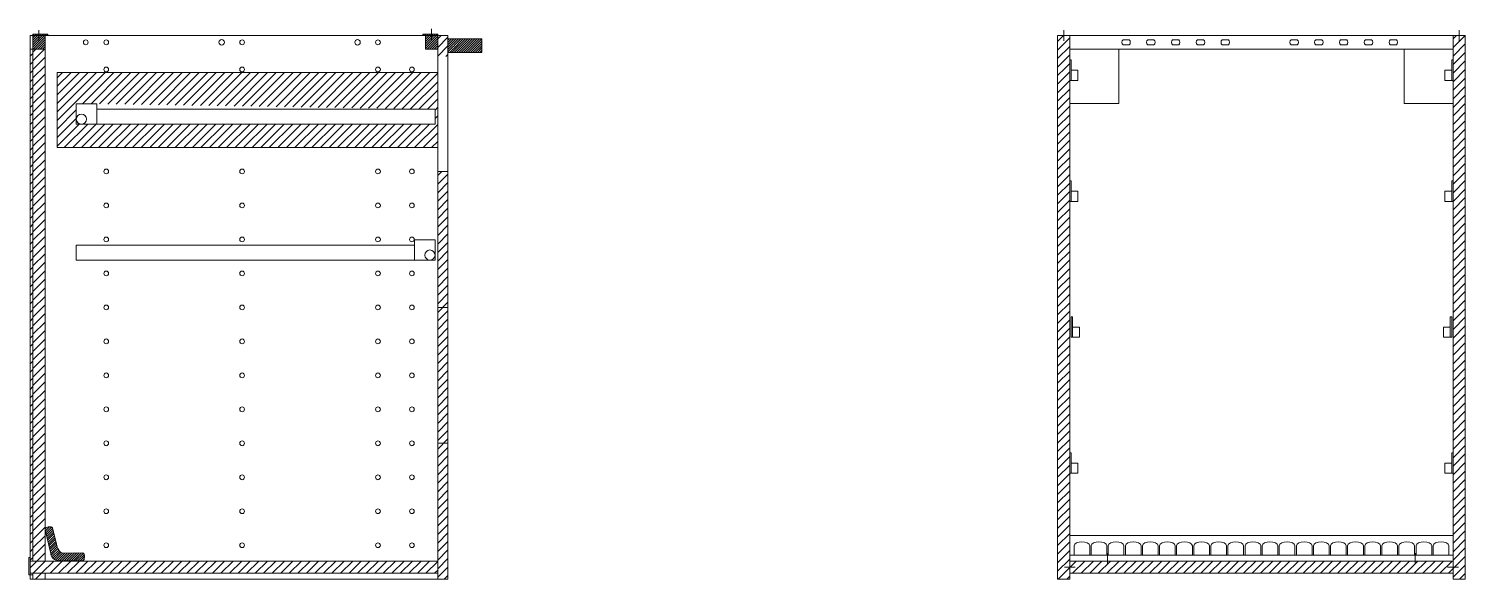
# Model space of a CAD drawing. Header units: millimetres. Extents: x -1388 to 1498, y 198 to 1684.
# Drawn here: x -1348.8 to -1137.3, y 298.3 to 379.3 of the extents above.
import ezdxf

# ---------------------------------------------------------------- set-up
doc = ezdxf.new("R2010")
doc.units = ezdxf.units.MM
doc.header["$MEASUREMENT"] = 0
for name, color, linetype, lineweight in [('A-FURN', 8, 'Continuous', 18), ('frontale cassetto', 9, 'Continuous', 18), ('maniglie', 5, 'Continuous', 18), ('meccanismi', 4, 'Continuous', 18), ('viti', 2, 'Continuous', 18)]:
    doc.layers.add(name, color=color, linetype=linetype, lineweight=lineweight)
pattern_1 = [(45, (-2714.0727, -1856.1386), (-0.62861793, 0.62861793), [])]
pattern_2 = [(225, (555.8058, -2526.6356), (0.62861793, -0.62861793), [])]
pattern_3 = [(225, (555.8058, -2526.63563), (0.170624866, -0.170624866), [])]
pattern_4 = [(225, (-3022.27, -1856.1386), (0.62861793, -0.62861793), [])]

# ---------------------------------------------------------------- blocks, each defined once
blk = doc.blocks.new('buchi')
at = {"layer": 'meccanismi'}
for p, q in [((2908.12, 1714.86), (2908.12, 1715.76)), ((2908.82, 1715.76), (2908.82, 1714.86))]:
    blk.add_line(p, q, dxfattribs=at)
for points in [[(2908.82, 1715.76), (2908.82, 1716), (2908.12, 1716), (2908.12, 1715.76)], [(2908.12, 1714.86), (2908.12, 1714.63), (2908.82, 1714.63), (2908.82, 1714.86)]]:
    blk.add_open_spline(points, degree=3, dxfattribs=at)

msp = doc.modelspace()

# ---------------------------------------------------------------- hatches: boundary and pattern name
at = {"layer": 'A-FURN'}
h = msp.add_hatch(dxfattribs=at)
h.set_pattern_fill('ANSI31', color=256, scale=0.28, angle=180)
h.set_pattern_definition(pattern_4)
h.paths.add_polyline_path([(-1137.33, 378.28), (-1139.13, 378.28), (-1139.13, 376.28), (-1139.13, 364.44, 0.059495), (-1137.33, 365.04)])
h.paths.add_polyline_path([(-1137.33, 365.04, -0.059495), (-1139.13, 364.44), (-1139.13, 308.07, -0.076968), (-1137.33, 306.82)])
h.paths.add_polyline_path([(-1137.33, 306.82, 0.076968), (-1139.13, 308.07), (-1139.13, 300.28), (-1139.13, 298.28), (-1137.33, 298.28)])
h.paths.add_polyline_path([(-1139.13, 300.28), (-1139.13, 300.95), (-1149.39, 300.95, 0.064731), (-1148.98, 299.15), (-1139.13, 299.15)])
h.paths.add_polyline_path([(-1149.39, 300.95), (-1192.22, 300.95, -0.136201), (-1191.07, 299.15), (-1148.98, 299.15, -0.064731)])
h.paths.add_polyline_path([(-1192.22, 300.95), (-1195.53, 300.95), (-1195.53, 300.28), (-1195.53, 299.15), (-1191.07, 299.15, 0.136201)])
h.paths.add_polyline_path([(-1195.53, 301.91, 0.124519), (-1197.33, 301.13), (-1197.33, 298.28), (-1195.53, 298.28)])
h.paths.add_polyline_path([(-1195.53, 378.28), (-1197.33, 378.28), (-1197.33, 373.58, 0.113961), (-1195.53, 373.58)])
h = msp.add_hatch(dxfattribs=at)
h.set_pattern_fill('ANSI31', color=256, scale=0.28, angle=180)
h.set_pattern_definition([(225, (-4036.5823, -2574.2774), (0.62861793, -0.62861793), [])])
h.paths.add_polyline_path([(-1348.56, 300.95), (-1348.16, 300.95), (-1348.16, 376.28), (-1348.56, 376.28)])
h = msp.add_hatch(dxfattribs=at)
h.set_pattern_fill('ANSI31', color=256, scale=0.28, angle=180)
h.set_pattern_definition(pattern_2)
h.paths.add_polyline_path([(-1348.16, 376.28), (-1348.16, 300.95), (-1346.36, 300.95), (-1346.36, 376.28)])
h = msp.add_hatch(dxfattribs=at)
h.set_pattern_fill('ANSI31', color=256, scale=0.28, angle=180)
h.set_pattern_definition(pattern_4)
h.paths.add_polyline_path([(-1195.53, 368.28), (-1195.53, 373.58, -0.113961), (-1197.33, 373.58), (-1197.33, 301.13, -0.124519), (-1195.53, 301.91), (-1195.53, 304.73)])
h = msp.add_hatch(dxfattribs=at)
h.set_pattern_fill('ANSI31', color=256, scale=0.28, angle=180)
h.set_pattern_definition(pattern_2)
h.paths.add_polyline_path([(-1348.56, 300.95), (-1348.56, 299.15), (-1288.56, 299.15), (-1288.56, 300.95)])
h = msp.add_hatch(dxfattribs=at)
h.set_pattern_fill('ANSI31', color=256, scale=0.28, angle=180)
h.set_pattern_definition(pattern_2)
h.paths.add_polyline_path([(-1348.16, 299.15), (-1348.16, 298.28), (-1346.36, 298.28), (-1346.36, 299.15)])
at = {"layer": 'frontale cassetto'}
h = msp.add_hatch(dxfattribs=at)
h.set_pattern_fill('ANSI31', color=256, scale=0.28)
h.set_pattern_definition(pattern_1)
edge = h.paths.add_edge_path(flags=17)
edge.add_arc((-1289.66, 378.48), 4, 285.962, 310.5416, ccw=False)
edge.add_line((-1288.56, 374.63), (-1288.56, 358.28))
edge.add_line((-1288.56, 358.28), (-1287.06, 358.28))
edge.add_line((-1287.06, 358.28), (-1287.06, 375.44))
h.paths.add_polyline_path([(-1287.06, 378.28), (-1288.56, 378.28), (-1288.56, 358.28), (-1287.06, 358.28)])
h.paths.add_polyline_path([(-1287.06, 358.28), (-1288.56, 358.28), (-1288.56, 338.28), (-1287.06, 338.28)])
h.paths.add_polyline_path([(-1287.06, 338.28), (-1288.56, 338.28), (-1288.56, 318.28), (-1287.06, 318.28)])
h.paths.add_polyline_path([(-1287.06, 318.28), (-1288.56, 318.28)], flags=17)
h.paths.add_polyline_path([(-1287.06, 318.28), (-1288.56, 318.28), (-1288.56, 298.28), (-1287.06, 298.28)])
h = msp.add_hatch(dxfattribs=at)
h.set_pattern_fill('ANSI31', color=256, scale=0.28)
h.set_pattern_definition(pattern_1)
h.paths.add_polyline_path([(-1344.56, 372.83), (-1344.56, 361.78), (-1288.56, 361.78), (-1288.56, 372.83)])
h.paths.add_polyline_path([(-1288.96, 367.43), (-1288.96, 365.23), (-1341.76, 365.23), (-1341.76, 368.23), (-1338.76, 368.23)], flags=16)
at = {"layer": 'maniglie'}
h = msp.add_hatch(dxfattribs=at)
h.set_pattern_fill('ANSI31', color=256, scale=0.076)
h.set_pattern_definition([(45, (-2714.0727, -1856.13858), (-0.170624866, 0.170624866), [])])
h.paths.add_polyline_path([(-1285.72, 377.78), (-1287.06, 377.78), (-1287.06, 375.78), (-1286.71, 375.78, 0.142212)])
edge = h.paths.add_edge_path()
edge.add_line((-1282.06, 375.78), (-1282.06, 377.78))
edge.add_line((-1282.06, 377.78), (-1285.72, 377.78))
edge.add_arc((-1289.66, 378.48), 4, 317.5458, 349.9213, ccw=False)
edge.add_line((-1286.71, 375.78), (-1282.06, 375.78))
at = {"layer": 'meccanismi'}
h = msp.add_hatch(dxfattribs=at)
h.set_pattern_fill('ANSI31', color=256, scale=0.076, angle=180)
h.set_pattern_definition(pattern_3)
h.paths.add_polyline_path([(-1348.16, 378.28), (-1348.16, 376.28), (-1346.36, 376.28), (-1346.36, 378.28)])
h.paths.add_polyline_path([(-1348.16, 378.48), (-1348.16, 378.28), (-1346.36, 378.28), (-1345.96, 378.28), (-1345.96, 378.48)])
h = msp.add_hatch(dxfattribs=at)
h.set_pattern_fill('ANSI31', color=256, scale=0.076, angle=180)
h.set_pattern_definition(pattern_3)
h.paths.add_polyline_path([(-1290.36, 378.28), (-1290.36, 376.28), (-1288.56, 376.28), (-1288.56, 378.28)])
h.paths.add_polyline_path([(-1290.76, 378.48), (-1290.76, 378.28), (-1288.56, 378.28), (-1288.56, 378.48)])
h = msp.add_hatch(dxfattribs=at)
h.set_pattern_fill('ANSI31', color=256, scale=0.076, angle=180)
h.set_pattern_definition([(225, (-4036.58226, -2574.27744), (0.170624866, -0.170624866), [])])
edge = h.paths.add_edge_path()
edge.add_spline(control_points=[(-1340.8, 301.03), (-1340.43, 301.04), (-1340.44, 302.17), (-1340.82, 302.16)], knot_values=[0, 0, 0, 0, 1.2, 1.2, 1.2, 1.2], degree=3, periodic=0)
edge.add_line((-1340.82, 302.16), (-1343.69, 302.12))
edge.add_spline(control_points=[(-1343.69, 302.12), (-1344.25, 302.11), (-1344.56, 302.91), (-1344.69, 303.45)], knot_values=[0, 0, 0, 0, 1.77071, 1.77071, 1.77071, 1.77071], degree=3, periodic=0)
edge.add_line((-1344.69, 303.45), (-1345, 304.73))
edge.add_line((-1345, 304.73), (-1346.16, 304.73))
edge.add_line((-1346.16, 304.73), (-1345.52, 302.09))
edge.add_spline(control_points=[(-1345.52, 302.09), (-1345.51, 301.56), (-1344.91, 300.97), (-1344.38, 300.98)], knot_values=[0, 0, 0, 0, 1.697056, 1.697056, 1.697056, 1.697056], degree=3, periodic=0)
edge.add_line((-1344.38, 300.98), (-1340.8, 301.03))
edge = h.paths.add_edge_path()
edge.add_spline(control_points=[(-1345.26, 305.83), (-1345.35, 306.16), (-1346.28, 305.97), (-1346.36, 305.65)], knot_values=[0, 0, 0, 0, 1.105833, 1.105833, 1.105833, 1.105833], degree=3, periodic=0)
edge.add_line((-1346.36, 305.65), (-1346.36, 305.56))
edge.add_line((-1346.36, 305.56), (-1346.16, 304.73))
edge.add_line((-1346.16, 304.73), (-1345, 304.73))
edge.add_line((-1345, 304.73), (-1345.26, 305.83))

# ---------------------------------------------------------------- linework, layer by layer
at = {"layer": 'A-FURN'}
for p, q in [((-1348.56, 378.28), (-1348.16, 378.28)), ((-1348.16, 378.28), (-1348.16, 300.95)), ((-1346.36, 300.95), (-1346.36, 378.28)), ((-1197.33, 378.28), (-1197.33, 298.28)), ((-1197.33, 378.28), (-1195.53, 378.28)), ((-1195.53, 298.28), (-1195.53, 378.28)), ((-1139.13, 298.28), (-1139.13, 378.28)), ((-1139.13, 378.28), (-1137.33, 378.28)), ((-1137.33, 298.28), (-1137.33, 378.28)), ((-1188.33, 376.28), (-1188.33, 368.28)), ((-1188.33, 368.28), (-1195.53, 368.28)), ((-1346.36, 319.08), (-1346.36, 308.08)), ((-1348.56, 300.95), (-1288.56, 300.95)), ((-1195.53, 300.95), (-1139.13, 300.95)), ((-1348.56, 298.28), (-1348.56, 299.15)), ((-1348.16, 299.15), (-1348.16, 298.28)), ((-1346.36, 298.28), (-1346.36, 299.15)), ((-1197.33, 298.28), (-1195.53, 298.28)), ((-1139.13, 299.15), (-1195.53, 299.15)), ((-1139.13, 298.28), (-1137.33, 298.28)), ((-1137.33, 298.28), (-1139.13, 298.28))]:
    msp.add_line(p, q, dxfattribs=at)
for points in [[(-1288.56, 378.28), (-1348.56, 378.28), (-1348.56, 300.95)], [(-1348.56, 298.28), (-1288.56, 298.28), (-1288.56, 378.28)], [(-1348.16, 376.28), (-1348.56, 376.28), (-1348.56, 300.95), (-1348.16, 300.95), (-1348.16, 376.28)], [(-1146.33, 376.28), (-1146.33, 368.28), (-1139.13, 368.28)], [(-1195.53, 300.28), (-1195.53, 368.28)], [(-1139.13, 300.28), (-1139.13, 368.28)], [(-1348.56, 301.49), (-1348.56, 299.15), (-1288.56, 299.15), (-1288.56, 300.95)], [(-1348.16, 298.28), (-1346.36, 298.28)]]:
    msp.add_lwpolyline(points, dxfattribs=at)
for centre, radius in [((-1340.36, 377.28), 0.35), ((-1337.36, 377.28), 0.35), ((-1320.36, 377.28), 0.4), ((-1317.36, 377.28), 0.35), ((-1300.36, 377.28), 0.4), ((-1297.36, 377.28), 0.35), ((-1337.36, 373.28), 0.35), ((-1317.36, 373.28), 0.35), ((-1297.36, 373.28), 0.35), ((-1292.36, 373.28), 0.35), ((-1337.36, 358.28), 0.35), ((-1317.36, 358.28), 0.35), ((-1297.36, 358.28), 0.35), ((-1292.36, 358.28), 0.35), ((-1337.36, 353.28), 0.35), ((-1317.36, 353.28), 0.35), ((-1297.36, 353.28), 0.35), ((-1292.36, 353.28), 0.35), ((-1337.36, 348.28), 0.35), ((-1317.36, 348.28), 0.35), ((-1297.36, 348.28), 0.35), ((-1292.36, 348.28), 0.35), ((-1337.36, 343.28), 0.35), ((-1317.36, 343.28), 0.35), ((-1297.36, 343.28), 0.35), ((-1292.36, 343.28), 0.35), ((-1337.36, 338.28), 0.35), ((-1317.36, 338.28), 0.35), ((-1297.36, 338.28), 0.35), ((-1292.36, 338.28), 0.35), ((-1337.36, 333.28), 0.35), ((-1317.36, 333.28), 0.35), ((-1297.36, 333.28), 0.35), ((-1292.36, 333.28), 0.35), ((-1337.36, 328.28), 0.35), ((-1317.36, 328.28), 0.35), ((-1297.36, 328.28), 0.35), ((-1292.36, 328.28), 0.35), ((-1337.36, 323.28), 0.35), ((-1317.36, 323.28), 0.35), ((-1297.36, 323.28), 0.35), ((-1292.36, 323.28), 0.35), ((-1337.36, 318.28), 0.35), ((-1317.36, 318.28), 0.35), ((-1297.36, 318.28), 0.35), ((-1292.36, 318.28), 0.35), ((-1337.36, 313.28), 0.35), ((-1317.36, 313.28), 0.35), ((-1297.36, 313.28), 0.35), ((-1292.36, 313.28), 0.35), ((-1337.36, 308.28), 0.35), ((-1317.36, 308.28), 0.35), ((-1297.36, 308.28), 0.35), ((-1292.36, 308.28), 0.35), ((-1337.36, 303.28), 0.35), ((-1317.36, 303.28), 0.35), ((-1297.36, 303.28), 0.35), ((-1292.36, 303.28), 0.35)]:
    msp.add_circle(centre, radius, dxfattribs=at)
at = {"layer": 'frontale cassetto'}
for p, q in [((-1288.56, 372.83), (-1344.56, 372.83)), ((-1344.56, 372.83), (-1344.56, 361.78)), ((-1344.56, 361.78), (-1288.56, 361.78))]:
    msp.add_line(p, q, dxfattribs=at)
for points in [[(-1287.06, 358.28), (-1288.56, 358.28), (-1288.56, 378.28), (-1287.06, 378.28)], [(-1287.06, 378.28), (-1287.06, 358.28)], [(-1287.06, 338.28), (-1288.56, 338.28), (-1288.56, 358.28), (-1287.06, 358.28)], [(-1287.06, 358.28), (-1287.06, 338.28)], [(-1287.06, 318.28), (-1288.56, 318.28), (-1288.56, 338.28), (-1287.06, 338.28)], [(-1287.06, 338.28), (-1287.06, 318.28)], [(-1287.06, 318.28), (-1287.06, 298.28), (-1288.56, 298.28), (-1288.56, 318.28), (-1287.06, 318.28)]]:
    msp.add_lwpolyline(points, dxfattribs=at)
at = {"layer": 'maniglie'}
for points in [[(-1287.06, 375.78), (-1287.06, 377.78), (-1282.06, 377.78)], [(-1282.06, 377.78), (-1282.06, 375.78)], [(-1282.06, 375.78), (-1287.06, 375.78)]]:
    msp.add_lwpolyline(points, dxfattribs=at)
at = {"layer": 'meccanismi'}
for p, q in [((-1137.33, 378.28), (-1197.33, 378.28)), ((-1195.53, 378.28), (-1197.33, 378.28)), ((-1139.13, 376.28), (-1139.13, 378.28)), ((-1139.13, 378.28), (-1137.33, 378.28)), ((-1195.53, 374.68), (-1195.53, 371.68)), ((-1195.53, 374.68), (-1195.33, 374.68)), ((-1195.33, 374.68), (-1195.33, 371.68)), ((-1139.13, 374.68), (-1139.33, 374.68)), ((-1139.33, 374.68), (-1139.33, 371.68)), ((-1139.13, 374.68), (-1139.13, 371.68)), ((-1194.33, 373.18), (-1195.33, 373.18)), ((-1194.33, 373.18), (-1194.33, 371.68)), ((-1140.33, 373.18), (-1140.33, 371.68)), ((-1140.33, 373.18), (-1139.33, 373.18)), ((-1139.33, 371.68), (-1140.33, 371.68)), ((-1139.33, 371.68), (-1139.13, 371.68)), ((-1341.76, 368.23), (-1338.76, 368.23)), ((-1341.76, 365.23), (-1341.76, 368.23)), ((-1338.76, 368.23), (-1338.76, 365.23)), ((-1288.96, 367.43), (-1338.76, 367.43)), ((-1288.96, 365.23), (-1288.96, 367.43)), ((-1341.76, 365.23), (-1288.96, 365.23)), ((-1195.53, 356.88), (-1195.53, 353.88)), ((-1195.53, 356.88), (-1195.33, 356.88)), ((-1195.33, 356.88), (-1195.33, 353.88)), ((-1194.33, 355.38), (-1195.33, 355.38)), ((-1194.33, 355.38), (-1194.33, 353.88)), ((-1140.33, 355.38), (-1140.33, 353.88)), ((-1140.33, 355.38), (-1139.33, 355.38)), ((-1139.13, 356.88), (-1139.33, 356.88)), ((-1139.33, 356.88), (-1139.33, 353.88)), ((-1139.13, 356.88), (-1139.13, 353.88)), ((-1195.33, 353.88), (-1195.53, 353.88)), ((-1195.33, 353.88), (-1194.33, 353.88)), ((-1139.33, 353.88), (-1140.33, 353.88)), ((-1139.33, 353.88), (-1139.13, 353.88)), ((-1341.76, 345.23), (-1341.76, 347.43)), ((-1341.76, 347.43), (-1291.96, 347.43)), ((-1288.96, 348.23), (-1291.96, 348.23)), ((-1291.96, 348.23), (-1291.96, 345.23)), ((-1288.96, 345.23), (-1288.96, 348.23)), ((-1291.96, 345.23), (-1341.76, 345.23)), ((-1291.96, 345.23), (-1288.96, 345.23)), ((-1195.33, 336.88), (-1195.33, 333.88)), ((-1195.33, 336.88), (-1195.13, 336.88)), ((-1195.13, 336.88), (-1195.13, 333.88)), ((-1139.33, 336.88), (-1139.53, 336.88)), ((-1139.53, 336.88), (-1139.53, 333.88)), ((-1139.33, 336.88), (-1139.33, 333.88)), ((-1194.13, 335.38), (-1195.13, 335.38)), ((-1194.13, 335.38), (-1194.13, 333.88)), ((-1140.53, 335.38), (-1140.53, 333.88)), ((-1140.53, 335.38), (-1139.53, 335.38)), ((-1195.13, 333.88), (-1195.33, 333.88)), ((-1195.13, 333.88), (-1194.13, 333.88)), ((-1139.53, 333.88), (-1140.53, 333.88)), ((-1139.53, 333.88), (-1139.33, 333.88)), ((-1195.53, 316.88), (-1195.53, 313.88)), ((-1195.53, 316.88), (-1195.33, 316.88)), ((-1195.33, 316.88), (-1195.33, 313.88)), ((-1194.33, 315.38), (-1195.33, 315.38)), ((-1194.33, 315.38), (-1194.33, 313.88)), ((-1140.33, 315.38), (-1140.33, 313.88)), ((-1140.33, 315.38), (-1139.33, 315.38)), ((-1139.13, 316.88), (-1139.33, 316.88)), ((-1139.33, 316.88), (-1139.33, 313.88)), ((-1139.13, 316.88), (-1139.13, 313.88)), ((-1195.33, 313.88), (-1195.53, 313.88)), ((-1195.33, 313.88), (-1194.33, 313.88)), ((-1139.33, 313.88), (-1140.33, 313.88)), ((-1139.33, 313.88), (-1139.13, 313.88)), ((-1346.36, 305.56), (-1345.52, 302.09)), ((-1344.69, 303.45), (-1345.26, 305.83)), ((-1195.53, 304.73), (-1139.13, 304.73)), ((-1194.91, 301.8), (-1194.91, 303.21)), ((-1192.6, 303.21), (-1192.6, 301.8)), ((-1192.39, 301.8), (-1192.39, 303.21)), ((-1190.09, 303.21), (-1190.09, 301.8)), ((-1187.57, 303.21), (-1187.57, 301.8)), ((-1185.05, 303.21), (-1185.05, 301.8)), ((-1182.54, 303.21), (-1182.54, 301.8)), ((-1180.02, 303.21), (-1180.02, 301.8)), ((-1177.5, 303.21), (-1177.5, 301.8)), ((-1174.99, 303.21), (-1174.99, 301.8)), ((-1172.47, 303.21), (-1172.47, 301.8)), ((-1169.95, 303.21), (-1169.95, 301.8)), ((-1167.43, 303.21), (-1167.43, 301.8)), ((-1167.22, 301.8), (-1167.22, 303.21)), ((-1164.92, 303.21), (-1164.92, 301.8)), ((-1164.71, 301.8), (-1164.71, 303.21)), ((-1162.4, 303.21), (-1162.4, 301.8)), ((-1159.88, 303.21), (-1159.88, 301.8)), ((-1157.37, 303.21), (-1157.37, 301.8)), ((-1154.85, 303.21), (-1154.85, 301.8)), ((-1152.33, 303.21), (-1152.33, 301.8)), ((-1149.82, 303.21), (-1149.82, 301.8)), ((-1147.3, 303.21), (-1147.3, 301.8)), ((-1144.78, 303.21), (-1144.78, 301.8)), ((-1142.27, 303.21), (-1142.27, 301.8)), ((-1139.75, 303.21), (-1139.75, 301.8)), ((-1344.38, 300.98), (-1340.8, 301.03)), ((-1343.69, 302.12), (-1340.82, 302.16)), ((-1195.53, 301.8), (-1139.13, 301.8)), ((-1139.13, 300.95), (-1195.53, 300.95)), ((-1348.76, 298.95), (-1348.16, 298.95)), ((-1348.16, 299.15), (-1348.16, 298.95))]:
    msp.add_line(p, q, dxfattribs=at)
for points in [[(-1345.96, 378.28), (-1345.96, 378.48), (-1348.16, 378.48), (-1348.16, 378.28)], [(-1288.56, 378.28), (-1288.56, 378.48), (-1290.76, 378.48), (-1290.76, 378.28)], [(-1348.16, 378.28), (-1345.96, 378.28)], [(-1348.16, 378.28), (-1348.16, 376.28)], [(-1346.36, 378.28), (-1346.36, 376.28)], [(-1290.76, 378.28), (-1288.56, 378.28)], [(-1290.36, 378.28), (-1290.36, 376.28)], [(-1288.56, 378.28), (-1288.56, 376.28)], [(-1195.53, 378.28), (-1195.53, 376.28), (-1139.13, 376.28)], [(-1348.16, 376.28), (-1346.36, 376.28)], [(-1290.36, 376.28), (-1288.56, 376.28)], [(-1194.33, 371.68), (-1195.53, 371.68)], [(-1195.53, 300.95), (-1195.53, 304.73)], [(-1139.13, 300.95), (-1139.13, 304.73)], [(-1189.88, 301.8), (-1189.88, 303.21)], [(-1187.36, 301.8), (-1187.36, 303.21)], [(-1184.84, 301.8), (-1184.84, 303.21)], [(-1182.32, 301.8), (-1182.32, 303.21)], [(-1179.81, 301.8), (-1179.81, 303.21)], [(-1177.29, 301.8), (-1177.29, 303.21)], [(-1174.77, 301.8), (-1174.77, 303.21)], [(-1172.26, 301.8), (-1172.26, 303.21)], [(-1169.74, 301.8), (-1169.74, 303.21)], [(-1162.19, 301.8), (-1162.19, 303.21)], [(-1159.67, 301.8), (-1159.67, 303.21)], [(-1157.16, 301.8), (-1157.16, 303.21)], [(-1154.64, 301.8), (-1154.64, 303.21)], [(-1152.12, 301.8), (-1152.12, 303.21)], [(-1149.61, 301.8), (-1149.61, 303.21)], [(-1147.09, 301.8), (-1147.09, 303.21)], [(-1144.57, 301.8), (-1144.57, 303.21)], [(-1142.05, 301.8), (-1142.05, 303.21)], [(-1348.76, 301.49), (-1348.76, 298.95)], [(-1348.56, 299.15), (-1348.56, 301.49), (-1348.76, 301.49)], [(-1348.16, 299.15), (-1348.56, 299.15)]]:
    msp.add_lwpolyline(points, dxfattribs=at)
for centre in [(-1341.01, 365.98), (-1289.71, 345.98)]:
    msp.add_circle(centre, 0.75, dxfattribs=at)
for points in [[(-1345.26, 305.83), (-1345.35, 306.19), (-1346.45, 305.93), (-1346.36, 305.56)], [(-1343.69, 302.12), (-1344.25, 302.11), (-1344.56, 302.91), (-1344.69, 303.45)], [(-1194.91, 303.21), (-1194.91, 303.97), (-1192.6, 303.97), (-1192.6, 303.21)], [(-1192.39, 303.21), (-1192.39, 303.97), (-1190.09, 303.97), (-1190.09, 303.21)], [(-1189.88, 303.21), (-1189.88, 303.97), (-1187.57, 303.97), (-1187.57, 303.21)], [(-1187.36, 303.21), (-1187.36, 303.97), (-1185.05, 303.97), (-1185.05, 303.21)], [(-1184.84, 303.21), (-1184.84, 303.97), (-1182.54, 303.97), (-1182.54, 303.21)], [(-1182.32, 303.21), (-1182.32, 303.97), (-1180.02, 303.97), (-1180.02, 303.21)], [(-1179.81, 303.21), (-1179.81, 303.97), (-1177.5, 303.97), (-1177.5, 303.21)], [(-1177.29, 303.21), (-1177.29, 303.97), (-1174.99, 303.97), (-1174.99, 303.21)], [(-1174.77, 303.21), (-1174.77, 303.97), (-1172.47, 303.97), (-1172.47, 303.21)], [(-1172.26, 303.21), (-1172.26, 303.97), (-1169.95, 303.97), (-1169.95, 303.21)], [(-1169.74, 303.21), (-1169.74, 303.97), (-1167.43, 303.97), (-1167.43, 303.21)], [(-1167.22, 303.21), (-1167.22, 303.97), (-1164.92, 303.97), (-1164.92, 303.21)], [(-1164.71, 303.21), (-1164.71, 303.97), (-1162.4, 303.97), (-1162.4, 303.21)], [(-1162.19, 303.21), (-1162.19, 303.97), (-1159.88, 303.97), (-1159.88, 303.21)], [(-1159.67, 303.21), (-1159.67, 303.97), (-1157.37, 303.97), (-1157.37, 303.21)], [(-1157.16, 303.21), (-1157.16, 303.97), (-1154.85, 303.97), (-1154.85, 303.21)], [(-1154.64, 303.21), (-1154.64, 303.97), (-1152.33, 303.97), (-1152.33, 303.21)], [(-1152.12, 303.21), (-1152.12, 303.97), (-1149.82, 303.97), (-1149.82, 303.21)], [(-1149.61, 303.21), (-1149.61, 303.97), (-1147.3, 303.97), (-1147.3, 303.21)], [(-1147.09, 303.21), (-1147.09, 303.97), (-1144.78, 303.97), (-1144.78, 303.21)], [(-1144.57, 303.21), (-1144.57, 303.97), (-1142.27, 303.97), (-1142.27, 303.21)], [(-1142.05, 303.21), (-1142.05, 303.97), (-1139.75, 303.97), (-1139.75, 303.21)], [(-1344.38, 300.98), (-1344.91, 300.97), (-1345.51, 301.56), (-1345.52, 302.09)], [(-1340.8, 301.03), (-1340.43, 301.04), (-1340.44, 302.17), (-1340.82, 302.16)]]:
    msp.add_open_spline(points, degree=3, dxfattribs=at)
at = {"layer": 'viti'}
for p, q in [((-1347.26, 377.48), (-1347.26, 379.08)), ((-1289.46, 377.68), (-1289.46, 379.28)), ((-1196.43, 377.48), (-1196.43, 379.08)), ((-1138.23, 377.48), (-1138.23, 379.08)), ((-1189.99, 300.5), (-1189.99, 302.1)), ((-1144.69, 300.5), (-1144.69, 302.1)), ((-1196.33, 300.05), (-1194.73, 300.05)), ((-1139.93, 300.05), (-1138.33, 300.05))]:
    msp.add_line(p, q, dxfattribs=at)

# ---------------------------------------------------------------- block references
at = {"layer": 'meccanismi', "rotation": 90}
for p in [(528.06, -2531.19), (531.71, -2531.19), (535.36, -2531.19), (539.01, -2531.19), (542.66, -2531.19), (552.79, -2531.19), (556.44, -2531.19), (560.09, -2531.19), (563.74, -2531.19), (567.39, -2531.19)]:
    msp.add_blockref('buchi', p, dxfattribs=at)

doc.saveas('drawing.dxf')
